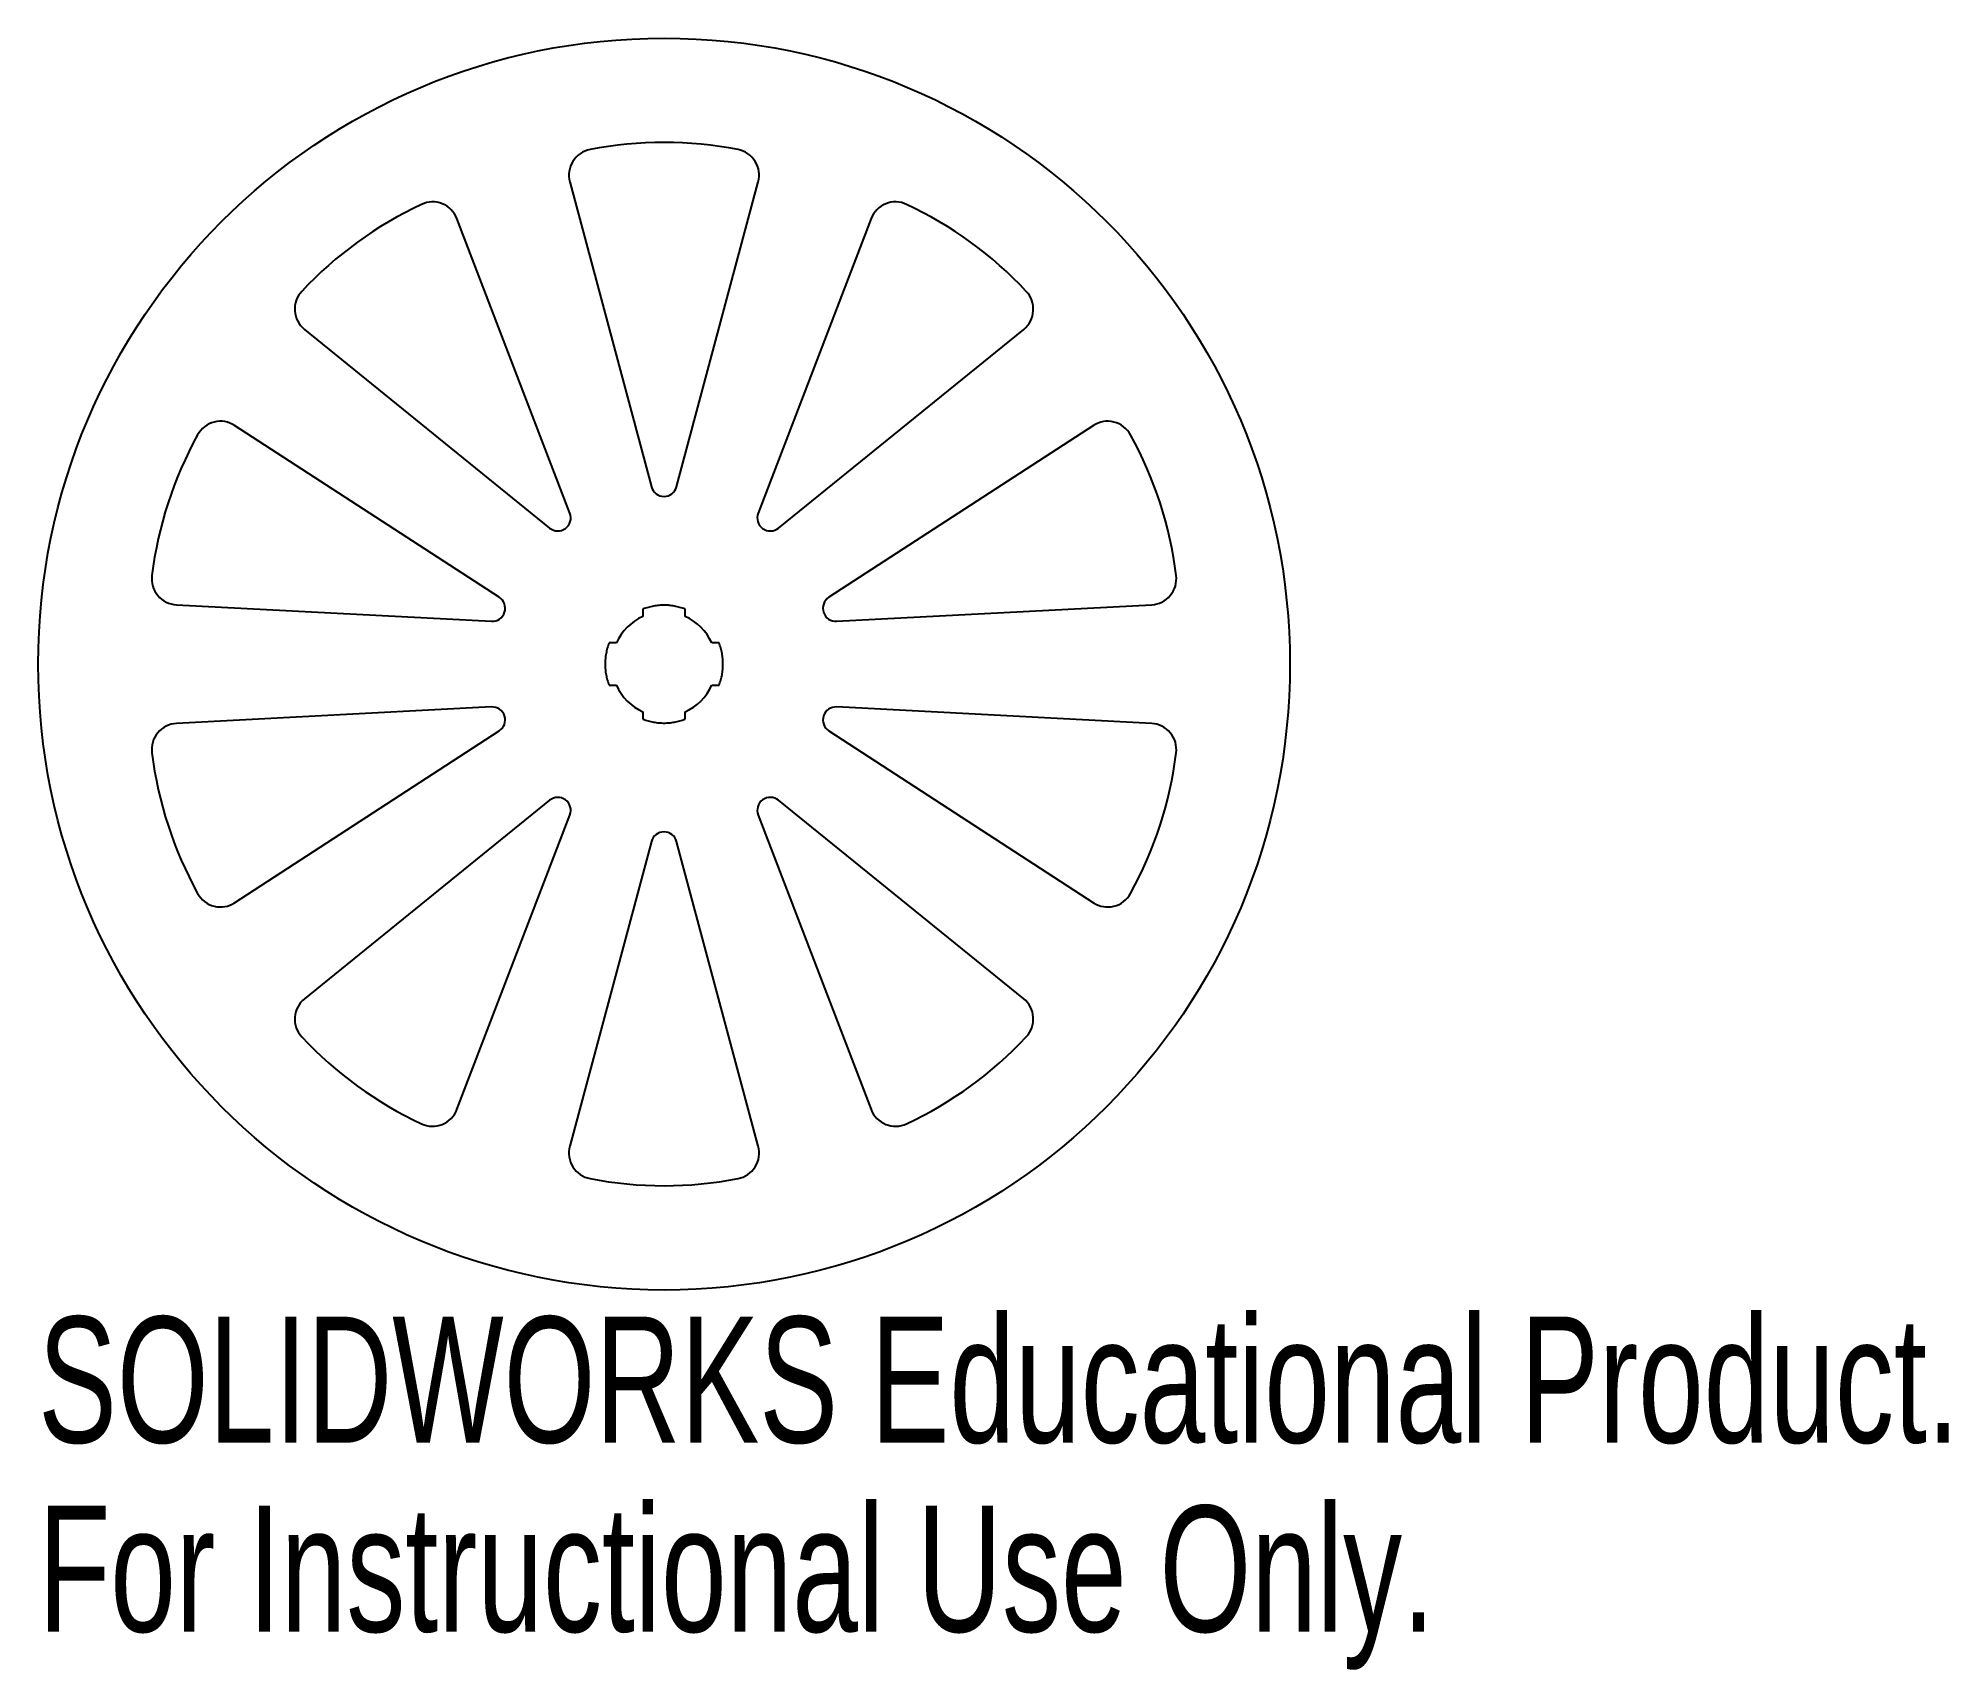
# Model space of a CAD drawing. Header units: millimetres. Extents: x -24 to 49.3, y -38.6 to 24.
import ezdxf

# ---------------------------------------------------------------- set-up
doc = ezdxf.new("R2010")
doc.units = ezdxf.units.MM
doc.styles.add('SLDTEXTSTYLE0', font='TXT', dxfattribs={"width": 0.7})

msp = doc.modelspace()

# ---------------------------------------------------------------- linework, layer by layer
at = {"color": 7, "linetype": 'Continuous', "lineweight": 25}
for p, q in [((-3.614, 18.488), (-0.483, 6.802)), ((0.483, 6.802), (3.614, 18.488)), ((-3.608, 5.787), (-7.943, 17.082)), ((7.943, 17.082), (3.608, 5.787)), ((-13.791, 12.833), (-4.389, 5.219)), ((4.389, 5.219), (13.791, 12.833)), ((-6.32, 2.561), (-16.467, 9.151)), ((16.467, 9.151), (6.32, 2.561)), ((-18.7, 2.276), (-6.619, 1.643)), ((6.619, 1.643), (18.7, 2.276)), ((-0.81, 2.11), (-0.81, 1.829)), ((0.81, 1.829), (0.81, 2.11)), ((-1.829, 0.81), (-2.11, 0.81)), ((2.11, 0.81), (1.829, 0.81)), ((-2.11, -0.81), (-1.829, -0.81)), ((1.829, -0.81), (2.11, -0.81)), ((-6.619, -1.643), (-18.7, -2.276)), ((-0.81, -1.829), (-0.81, -2.11)), ((0.81, -2.11), (0.81, -1.829)), ((18.7, -2.276), (6.619, -1.643)), ((-16.467, -9.151), (-6.32, -2.561)), ((6.32, -2.561), (16.467, -9.151)), ((-4.389, -5.219), (-13.791, -12.833)), ((-7.943, -17.082), (-3.608, -5.787)), ((3.608, -5.787), (7.943, -17.082)), ((13.791, -12.833), (4.389, -5.219)), ((-0.483, -6.802), (-3.614, -18.488)), ((3.614, -18.488), (0.483, -6.802))]:
    msp.add_line(p, q, dxfattribs=at)
msp.add_circle((0, 0), 24, dxfattribs=at)
for centre, radius, start, end in [((0, 5), 15, 79.09604, 100.90396), ((-2.648, 18.747), 1, 100.90396, 195), ((2.648, 18.747), 1, 345, 79.09604), ((-2.939, 4.045), 15, 115.09604, 136.90396), ((-8.877, 16.723), 1, 21, 115.09604), ((8.877, 16.723), 1, 64.90396, 159), ((2.939, 4.045), 15, 43.09604, 64.90396), ((-13.162, 13.61), 1, 136.90396, 231), ((13.162, 13.61), 1, 309, 43.09604), ((-4.755, 1.545), 15, 151.09604, 172.90396), ((-17.011, 8.312), 1, 57, 151.09604), ((17.011, 8.312), 1, 28.90396, 123), ((4.755, 1.545), 15, 7.09604, 28.90396), ((0, 6.932), 0.5, 195, 345), ((-4.074, 5.608), 0.5, 231, 21), ((4.074, 5.608), 0.5, 159, 309), ((-18.648, 3.275), 1, 172.90396, 267), ((18.648, 3.275), 1, 273, 7.09604), ((-6.593, 2.142), 0.5, 267, 57), ((6.593, 2.142), 0.5, 123, 273), ((0, 0), 2, 113.89113, 156.10887), ((0, 0), 2, 23.89113, 66.10887), ((0, 0), 2, 203.89113, 246.10887), ((0, 0), 2, 293.89113, 336.10887), ((-6.593, -2.142), 0.5, 303, 93), ((6.593, -2.142), 0.5, 87, 237), ((-18.648, -3.275), 1, 93, 187.09604), ((18.648, -3.275), 1, 352.90396, 87), ((-4.755, -1.545), 15, 187.09604, 208.90396), ((4.755, -1.545), 15, 331.09604, 352.90396), ((-4.074, -5.608), 0.5, 339, 129), ((4.074, -5.608), 0.5, 51, 201), ((0, -6.932), 0.5, 15, 165), ((-17.011, -8.312), 1, 208.90396, 303), ((17.011, -8.312), 1, 237, 331.09604), ((-13.162, -13.61), 1, 129, 223.09604), ((13.162, -13.61), 1, 316.90396, 51), ((-2.939, -4.045), 15, 223.09604, 244.90396), ((2.939, -4.045), 15, 295.09604, 316.90396), ((-8.877, -16.723), 1, 244.90396, 339), ((8.877, -16.723), 1, 201, 295.09604), ((-2.648, -18.747), 1, 165, 259.09604), ((2.648, -18.747), 1, 280.90396, 15), ((0, -5), 15, 259.09604, 280.90396)]:
    msp.add_arc(centre, radius, start, end, dxfattribs=at)
for points in [[(0.81, 2.11), (0, 2.41), (-0.81, 2.11)], [(-2.11, 0.81), (-2.41, 0), (-2.11, -0.81)], [(2.11, -0.81), (2.41, 0), (2.11, 0.81)], [(-0.81, -2.11), (0, -2.41), (0.81, -2.11)]]:
    msp.add_open_spline(points, degree=2, dxfattribs=at)

# ---------------------------------------------------------------- texts
at = {"color": 7, "linetype": 'Continuous', "char_height": 4.83362, "attachment_point": 1, "style": 'SLDTEXTSTYLE0'}
for s, insert in [('SOLIDWORKS Educational Product.', (-24, -25.02)), ('For Instructional Use Only.', (-24, -32.27))]:
    msp.add_mtext(s, dxfattribs=dict(at, insert=insert))

doc.saveas('drawing.dxf')
